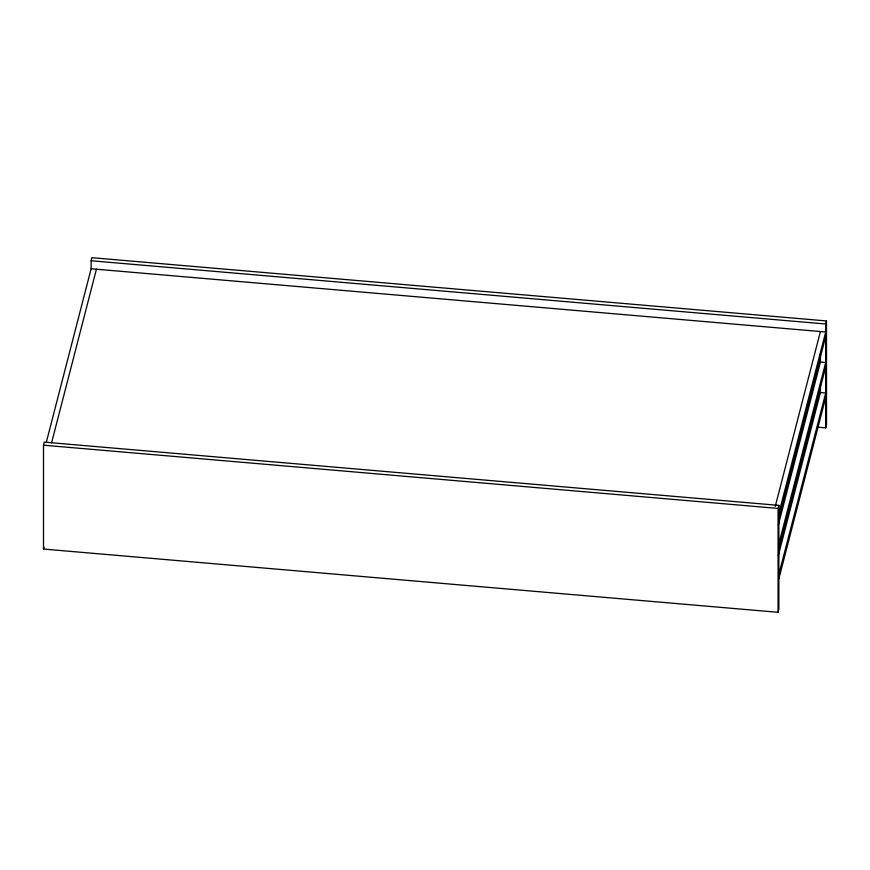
<?xml version="1.0" encoding="UTF-8"?>
<svg xmlns="http://www.w3.org/2000/svg" width="870" height="870" viewBox="0 0 870 870"><rect width="100%" height="100%" fill="white"/><g stroke="black" fill="none" stroke-linecap="round" stroke-linejoin="round"><path stroke-width="1.3" d="M43.5 445.19L44.283 442.134L778.857 505.383L778.857 609.25L778.074 612.306L43.5 549.057L43.5 445.19L778.074 508.428L778.857 505.383M46.328 442.254L91.143 268.754L91.143 260.75L91.926 257.694L826.5 320.943L826.5 424.81L825.717 427.866L817.593 427.17M51.613 442.71L96.429 269.211M43.5 549.057L44.022 547.023M775.268 506.351L820.421 331.535M825.717 427.866L825.717 323.999L826.5 320.943M778.857 513.376L825.717 331.992L91.143 268.754M778.857 517.748L825.717 336.364M778.324 525.034L820.421 362.05L820.421 354.21M778.857 543.891L825.717 362.507L820.421 362.05M778.857 548.252L825.717 366.868M778.324 555.538L820.421 392.555L820.421 384.714M778.857 574.396L825.717 393.012L820.421 392.555M778.857 578.768L825.717 397.383M91.143 260.75L825.717 323.999M778.074 508.428L778.074 612.306"/></g></svg>
